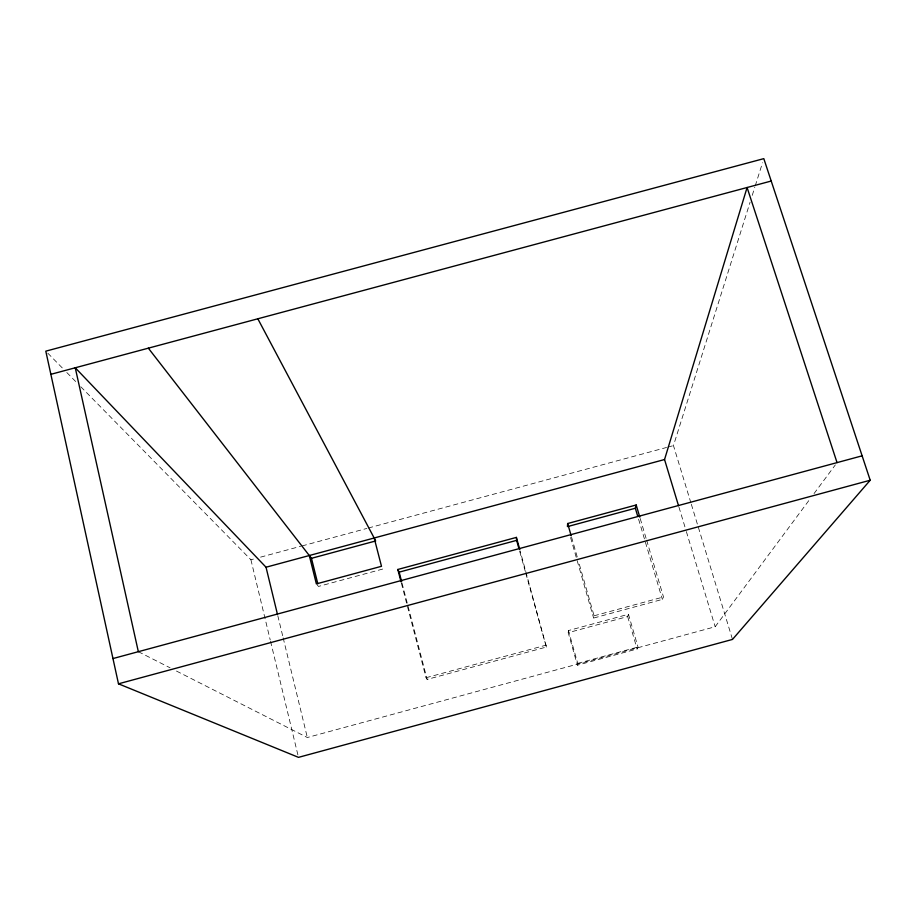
<?xml version="1.0" encoding="UTF-8"?>
<svg xmlns="http://www.w3.org/2000/svg" width="916" height="916" viewBox="0 0 916 916"><rect width="100%" height="100%" fill="white"/><g stroke="black" fill="none" stroke-linecap="round" stroke-linejoin="round"><path stroke-width="0.69" stroke-dasharray="4.58 3.44" d="M401.38 583.183L426.043 677.726L427.154 679.409L546.36 647.051L520.185 551.031M568.229 632.681L568.458 630.552L628.456 614.27L637.994 647.005L637.112 648.986L577.401 665.199L568.229 632.681L627.666 616.548L628.456 614.27M577.401 665.199L577.721 663.379L568.458 630.552M646.627 540.154L663.493 596.957L662.371 599.396L593.614 618.048L594.083 615.792L578.534 561.519M690.927 502.93L673.466 445.6L750.101 202.161M752.242 195.36L754.807 187.196M755.242 185.834L762.524 162.716M176.456 671.05L307.341 737.517L715.167 626.75L810.614 498.19M814.026 493.598L835.335 464.904M594.083 615.792L663.493 596.957M426.043 677.726L546.394 645.059M577.721 663.379L637.994 647.005M80.814 386.77L250.915 559.756L255.06 558.634M260.579 557.134L300.62 546.325M302.005 545.947L366.904 528.418M368.289 528.04L666.562 447.466M667.936 447.088L673.466 445.6M138.339 651.688L170.101 667.821M47.804 353.187L62.815 368.45M66.811 372.526L76.818 382.693M317.073 584.74L318.47 586.435L382.991 568.985L382.304 566.306M691.34 504.292L732.491 639.425M678.951 507.109L685.947 530.227M686.359 531.589L715.167 626.75M640.204 518.513L646.227 538.803M638.567 519.132L662.371 599.396M627.666 616.548L637.112 648.986M571.538 537.097L578.145 560.157M570.565 537.532L593.614 618.048M519.693 551.306L525.406 571.824M525.784 573.187L546.36 647.051M402.032 583.149L427.154 679.409M277.788 615.678L282.826 636.448M283.159 637.834L307.341 737.517M250.915 559.756L270.209 639.906M270.541 641.28L298.158 755.986"/><path stroke-width="1.37" d="M567.439 526.62L567.657 523.528L636.196 504.991L639.803 517.162M637.765 516.406L635.338 508.243L636.196 504.991M678.538 505.758L664.547 459.534L747.09 187.517L837.041 462.614M870.2 480.236L732.491 639.425L298.49 757.36L118.485 683.817L45.8 351.16L763.807 158.64L870.2 480.236L118.485 683.817M138.339 651.688L75.249 367.774L266.029 567.222L664.547 459.534M148.346 348.172L311.463 558.313L375.732 540.944M401.025 581.809L397.807 569.477L516.384 537.406L519.807 549.669M397.807 569.477L399.158 572.145L516.635 540.36L516.384 537.406M568.79 526.253L635.338 508.243M112.966 658.558L862.128 455.825M50.861 374.323L771.215 181.036M257.831 318.791L375.216 539.959M567.657 523.528L571.149 535.745M516.635 540.36L518.925 548.57M399.158 572.145L401.666 581.774M374.175 538.001L381.491 566.294L316.375 583.904L309.31 555.531M311.463 558.313L317.806 583.755M266.029 567.222L277.445 614.293"/></g></svg>
